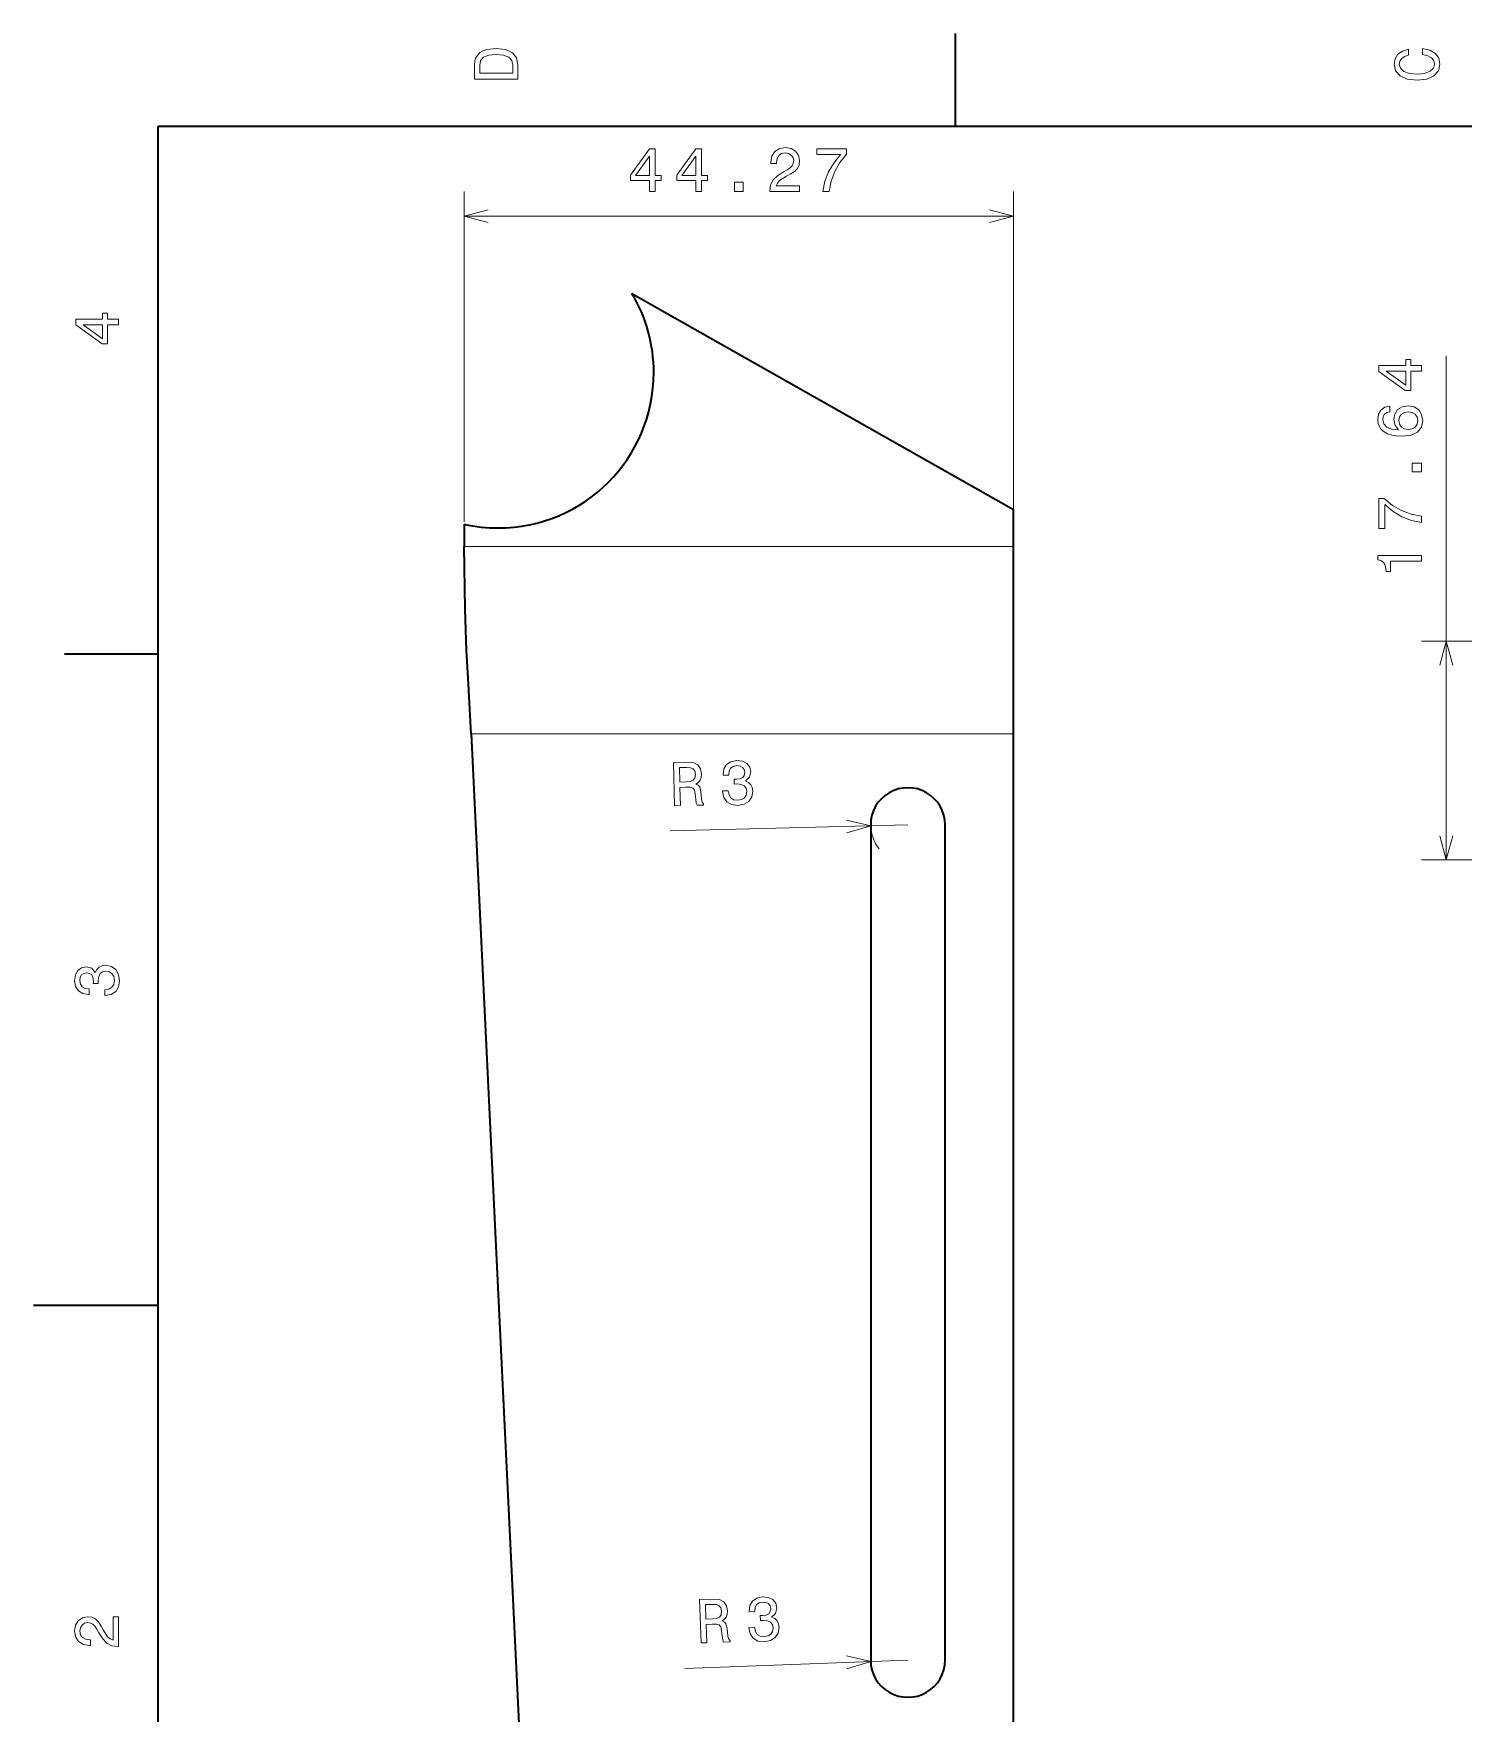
# Model space of a CAD drawing. Extents: x 0 to 297, y 0 to 210.
# Drawn here: x 0 to 115.2, y 72.1 to 207.5 of the extents above; entities that cross this region are included whole.
import ezdxf

# ---------------------------------------------------------------- set-up
doc = ezdxf.new("R2010")
doc.units = 0

msp = doc.modelspace()

# ---------------------------------------------------------------- linework, layer by layer
at = {"color": 7, "lineweight": 35, "ltscale": 0.1875}
for p, q in [((74.300003, 200), (74.300003, 207.5)), ((10, 157.5), (2.5, 157.5))]:
    msp.add_line(p, q, dxfattribs=at)
at = {"color": 7, "lineweight": 35}
for p, q in [((287, 200), (10, 200)), ((10, 200), (10, 10)), ((48.219421, 186.561218), (78.9562, 169.161179)), ((35.267235, 151.078308), (39.224873, 69.0783)), ((78.9562, 69.0783), (78.9562, 151.078308)), ((67.4562, 143.728302), (67.4562, 76.428299)), ((73.4562, 76.428299), (73.4562, 143.728302))]:
    msp.add_line(p, q, dxfattribs=at)
at = {"color": 7, "lineweight": 13}
for p, q in [((34.688068, 168.161194), (34.688068, 194.785385)), ((78.9562, 168.161194), (78.9562, 194.785385)), ((34.688068, 192.785385), (78.9562, 192.785385)), ((113.844833, 140.907166), (113.844833, 181.528198)), ((34.688068, 166.161194), (78.9562, 166.161194)), ((35.267235, 151.078308), (78.9562, 151.078308))]:
    msp.add_line(p, q, dxfattribs=at)
at = {"color": 7, "lineweight": 35, "ltscale": 0.045039}
msp.add_line((34.688068, 167.962769), (34.688068, 166.161194), dxfattribs=at)
at = {"color": 7, "lineweight": 35, "ltscale": 0.075}
msp.add_line((78.9562, 166.161194), (78.9562, 169.161179), dxfattribs=at)
at = {"color": 7, "lineweight": 35, "ltscale": 0.377072}
msp.add_line((78.9562, 151.078308), (78.9562, 166.161194), dxfattribs=at)
at = {"color": 7, "lineweight": 13, "ltscale": 0.229368}
for p, q in [((121.019547, 158.54808), (111.844833, 158.54808)), ((121.019547, 140.907166), (111.844833, 140.907166))]:
    msp.add_line(p, q, dxfattribs=at)
at = {"color": 7, "lineweight": 13, "ltscale": 0.478785}
msp.add_line((70.4562, 143.728302), (51.310505, 143.261459), dxfattribs=at)
at = {"color": 7, "lineweight": 35, "ltscale": 0.25}
msp.add_line((10, 105), (0, 105), dxfattribs=at)
at = {"color": 7, "lineweight": 13, "ltscale": 0.45}
msp.add_line((70.4562, 76.428299), (52.468712, 75.757347), dxfattribs=at)
at = {"color": 7, "lineweight": 13}
for points in [[(35.533215, 204.994965), (35.533215, 203.829971), (39.033215, 203.829971), (39.033215, 204.994965), (38.922264, 205.544678), (38.584366, 205.953171), (38.034657, 206.205338), (37.283215, 206.296112), (36.516644, 206.215424), (36.21405, 206.114563), (35.971977, 205.973343), (35.644165, 205.56485), (35.563473, 205.297562)], [(35.951801, 204.959656), (36.027451, 205.342941), (36.259438, 205.605194), (36.672985, 205.761536), (37.283215, 205.811966), (37.873272, 205.756485), (38.286816, 205.600143), (38.533936, 205.332855), (38.614628, 204.959656), (38.614628, 204.298996), (35.951801, 204.298996)], [(111.93206, 205.817017), (112.35569, 205.716141), (112.658287, 205.549713), (112.844887, 205.317734), (112.905403, 205.045395), (112.814629, 204.71759), (112.54229, 204.460388), (112.098488, 204.28891), (111.483215, 204.233429), (110.872986, 204.28891), (110.424141, 204.455338), (110.151802, 204.71254), (110.055984, 205.045395), (110.106415, 205.287476), (110.247627, 205.494247), (110.474571, 205.655624), (110.787247, 205.766571), (110.787247, 206.245682), (110.308144, 206.094391), (109.94503, 205.832138), (109.718086, 205.474075), (109.637398, 205.045395), (109.763474, 204.510818), (110.116501, 204.10231), (110.696472, 203.840057), (111.483215, 203.749283), (112.269958, 203.840057), (112.84993, 204.10231), (113.208, 204.510818), (113.329041, 205.045395), (113.233215, 205.51442), (112.965927, 205.892654), (112.527161, 206.159943), (111.93206, 206.301163)], [(49.627464, 194.785385), (50.081356, 194.785385), (50.081356, 195.652817), (50.580635, 195.652817), (50.580635, 196.056274), (50.081356, 196.056274), (50.081356, 198.209732), (49.622421, 198.209732), (48.089279, 196.096619), (48.089279, 195.652817), (49.627464, 195.652817)], [(53.363487, 194.785385), (53.817379, 194.785385), (53.817379, 195.652817), (54.316658, 195.652817), (54.316658, 196.056274), (53.817379, 196.056274), (53.817379, 198.209732), (53.358444, 198.209732), (51.825302, 196.096619), (51.825302, 195.652817), (53.363487, 195.652817)], [(59.32761, 194.785385), (61.733231, 194.785385), (61.733231, 195.219101), (59.831932, 195.219101), (59.93784, 195.456131), (60.119396, 195.652817), (60.679195, 196.010895), (60.976746, 196.162186), (61.309601, 196.379044), (61.546631, 196.63121), (61.682796, 196.928757), (61.733231, 197.266647), (61.647495, 197.690277), (61.410461, 198.023132), (61.047348, 198.234955), (60.578331, 198.310608), (60.094181, 198.224869), (59.726025, 197.987839), (59.488991, 197.609589), (59.408302, 197.110306), (59.408302, 197.039703), (59.867233, 197.039703), (59.867233, 197.080048), (59.912624, 197.422989), (60.04879, 197.675156), (60.265648, 197.836533), (60.553116, 197.892014), (60.845619, 197.841583), (61.062481, 197.7155), (61.20369, 197.518814), (61.254124, 197.271698), (61.218819, 197.039703), (61.123001, 196.843018), (60.961617, 196.671555), (60.739716, 196.520248), (60.442162, 196.358871), (59.947929, 196.046188), (59.599945, 195.713333), (59.393173, 195.309875), (59.32761, 194.800522)], [(63.59317, 194.785385), (64.102539, 194.785385), (64.268967, 195.617523), (64.56147, 196.39418), (64.975014, 197.115356), (65.514641, 197.791153), (65.514641, 198.209732), (63.114067, 198.209732), (63.114067, 197.750809), (65.030487, 197.750809), (64.475739, 197.069962), (64.057144, 196.358871), (63.764641, 195.602386)], [(48.512913, 196.056274), (49.627464, 197.624725), (49.627464, 196.056274)], [(52.248936, 196.056274), (53.363487, 197.624725), (53.363487, 196.056274)], [(56.474152, 194.785385), (57.170116, 194.785385), (57.170116, 195.536819), (56.474152, 195.536819)], [(6.833213, 184.02739), (6.833213, 184.481277), (5.965778, 184.481277), (5.965778, 184.98056), (5.56232, 184.98056), (5.56232, 184.481277), (3.408862, 184.481277), (3.408862, 184.022339), (5.521974, 182.489197), (5.965778, 182.489197), (5.965778, 184.02739)], [(5.56232, 182.912827), (3.993876, 184.02739), (5.56232, 184.02739)], [(111.844833, 180.287567), (111.844833, 180.741455), (110.977402, 180.741455), (110.977402, 181.240723), (110.573944, 181.240723), (110.573944, 180.741455), (108.420486, 180.741455), (108.420486, 180.282516), (110.5336, 178.749374), (110.977402, 178.749374), (110.977402, 180.287567)], [(110.573944, 179.173004), (109.005493, 180.287567), (110.573944, 180.287567)], [(109.287918, 177.484528), (108.87941, 177.388718), (108.576828, 177.166809), (108.385178, 176.823868), (108.319611, 176.380066), (108.354919, 176.08252), (108.450745, 175.825317), (108.607086, 175.598373), (108.828979, 175.406723), (109.106354, 175.255432), (109.44426, 175.14447), (109.842667, 175.073868), (110.291519, 175.053696), (111.00766, 175.134399), (111.527115, 175.381516), (111.839783, 175.779922), (111.945694, 176.324585), (111.854919, 176.813782), (111.617889, 177.186981), (111.24469, 177.429062), (110.77063, 177.514801), (110.291519, 177.429062), (109.92337, 177.197067), (109.691376, 176.839005), (109.610687, 176.395203), (109.711548, 175.916092), (109.999008, 175.558014), (109.44426, 175.633667), (109.045837, 175.795059), (108.808807, 176.042175), (108.728119, 176.385117), (108.768463, 176.637268), (108.874374, 176.828918), (109.050888, 176.955002), (109.287918, 177.020554)], [(110.775665, 177.025604), (111.093399, 176.970123), (111.335464, 176.828918), (111.496857, 176.601974), (111.547287, 176.31955), (111.496857, 176.022003), (111.340515, 175.795059), (111.098434, 175.648804), (110.780716, 175.603409), (110.468033, 175.653839), (110.231003, 175.795059), (110.079697, 176.027039), (110.024231, 176.339722), (110.079697, 176.612061), (110.225952, 176.828918), (110.462982, 176.970123)], [(111.844833, 172.190155), (111.844833, 172.886124), (111.093399, 172.886124), (111.093399, 172.190155)], [(111.844833, 168.101105), (111.844833, 168.610474), (111.012695, 168.776901), (110.236038, 169.069412), (109.514862, 169.482956), (108.839066, 170.022583), (108.420486, 170.022583), (108.420486, 167.621994), (108.87941, 167.621994), (108.87941, 169.538422), (109.560257, 168.983673), (110.271347, 168.565079), (111.027832, 168.272583)], [(111.844833, 164.975311), (111.844833, 165.43425), (108.319611, 165.43425), (108.319611, 165.091309), (108.627258, 165.000534), (108.83403, 164.81897), (108.955063, 164.541595), (108.995407, 164.15831), (109.353485, 164.15831), (109.353485, 164.975311)], [(55.516823, 146.464371), (55.517681, 146.429077), (55.610153, 145.947052), (55.855965, 145.589813), (56.234707, 145.367004), (56.730885, 145.293335), (57.253136, 145.39183), (57.640984, 145.62326), (57.88446, 145.98233), (57.964149, 146.438293), (57.916561, 146.734772), (57.799744, 146.97406), (57.613693, 147.156189), (57.36837, 147.286407), (57.689445, 147.56665), (57.79483, 148.003067), (57.709618, 148.39447), (57.485569, 148.686646), (57.128098, 148.864594), (56.642494, 148.918335), (56.190704, 148.826599), (55.848236, 148.596283), (55.629963, 148.237823), (55.565773, 147.767105), (55.566631, 147.731812), (56.015343, 147.742767), (56.047813, 148.066406), (56.173241, 148.301529), (56.381554, 148.447861), (56.677784, 148.505524), (56.940937, 148.471588), (57.135105, 148.370392), (57.255245, 148.201782), (57.306274, 147.970978), (57.266922, 147.722824), (57.149979, 147.553497), (56.940685, 147.44751), (56.654045, 147.410248), (56.457291, 147.410492), (56.467003, 147.012192), (56.713806, 147.028305), (57.032539, 146.990662), (57.272453, 146.875458), (57.418415, 146.682251), (57.475101, 146.426361), (57.426773, 146.132599), (57.285851, 145.912231), (57.057251, 145.770447), (56.750809, 145.717575), (56.431953, 145.760254), (56.196342, 145.905853), (56.044231, 146.144287), (55.980659, 146.475677)], [(51.655006, 145.270447), (52.123886, 145.281891), (52.087868, 146.759109), (52.566833, 146.770782), (52.92012, 146.764282), (53.143677, 146.699097), (53.268738, 146.535675), (53.326408, 146.239441), (53.362679, 145.786285), (53.400185, 145.489563), (53.464989, 145.31459), (53.99437, 145.327484), (53.992035, 145.423279), (53.872631, 145.56163), (53.825905, 145.822815), (53.776844, 146.386627), (53.680931, 146.803009), (53.561775, 146.931259), (53.377937, 147.022629), (53.57653, 147.153595), (53.713398, 147.333496), (53.79874, 147.557541), (53.822472, 147.825485), (53.741562, 148.247284), (53.53215, 148.559982), (53.194725, 148.743454), (52.739372, 148.797943), (51.569687, 148.769409)], [(52.618736, 148.36618), (52.927017, 148.343445), (53.146149, 148.25293), (53.286575, 148.079788), (53.338715, 147.803604), (53.295425, 147.509949), (53.163605, 147.33017), (52.933899, 147.233765), (52.616882, 147.200806), (52.077415, 147.187653), (52.049019, 148.352295)], [(5.73379, 129.979111), (5.769093, 129.979111), (6.253242, 130.059799), (6.616354, 130.296829), (6.848343, 130.670029), (6.934078, 131.164276), (6.848343, 131.688766), (6.626441, 132.082138), (6.273415, 132.334305), (5.819525, 132.425079), (5.521974, 132.384735), (5.279899, 132.273788), (5.0933, 132.092224), (4.957133, 131.850143), (4.684798, 132.177963), (4.251081, 132.293961), (3.857709, 132.218307), (3.560158, 132.00145), (3.373559, 131.648422), (3.307997, 131.164276), (3.388689, 130.710388), (3.610591, 130.362396), (3.963617, 130.135452), (4.432637, 130.059799), (4.46794, 130.059799), (4.46794, 130.508652), (4.145173, 130.548996), (3.913184, 130.680115), (3.771974, 130.891937), (3.721542, 131.189484), (3.761888, 131.451736), (3.867795, 131.643372), (4.039265, 131.759369), (4.271254, 131.804764), (4.518372, 131.759369), (4.684798, 131.638336), (4.785663, 131.426514), (4.815922, 131.139053), (4.810879, 130.942368), (5.209294, 130.942368), (5.199208, 131.189484), (5.244596, 131.507217), (5.365634, 131.744247), (5.56232, 131.885452), (5.819525, 131.935883), (6.112032, 131.880417), (6.328891, 131.734161), (6.465058, 131.502167), (6.510447, 131.194534), (6.460014, 130.876801), (6.308718, 130.644821), (6.066643, 130.498566), (5.73379, 130.443085)], [(53.787655, 77.807938), (54.256348, 77.825424), (54.201267, 79.302063), (54.680042, 79.319916), (55.033386, 79.317963), (55.257767, 79.255676), (55.384922, 79.093872), (55.446411, 78.798409), (55.488529, 78.345779), (55.529858, 78.049561), (55.596916, 77.875427), (56.126083, 77.895164), (56.122513, 77.990921), (56.001335, 78.127708), (55.951244, 78.388268), (55.894913, 78.951401), (55.793633, 79.366501), (55.672829, 79.49321), (55.487831, 79.582199), (55.684719, 79.715714), (55.819252, 79.897369), (55.901695, 80.122498), (55.92197, 80.390732), (55.835625, 80.811432), (55.622192, 81.121414), (55.282425, 81.300522), (54.826408, 81.349121), (53.657188, 81.305504)], [(57.633739, 79.05159), (57.635056, 79.016312), (57.733738, 78.535507), (57.984138, 78.18148), (58.365726, 77.963562), (58.862816, 77.896317), (59.383751, 78.001541), (59.768578, 78.237946), (60.007404, 78.600128), (60.0812, 79.057083), (60.029793, 79.352928), (59.909897, 79.590698), (59.721508, 79.770401), (59.474525, 79.897446), (59.791958, 80.181808), (59.891701, 80.619553), (59.801445, 81.009834), (59.573647, 81.299088), (59.213909, 81.472404), (58.727654, 81.519875), (58.277084, 81.422318), (57.937614, 81.187599), (57.723988, 80.826355), (57.665874, 80.354843), (57.667191, 80.319565), (58.115723, 80.336304), (58.144012, 80.660339), (58.266396, 80.897064), (58.472801, 81.046066), (58.768265, 81.107559), (59.031837, 81.077011), (59.227295, 80.978317), (59.349598, 80.811295), (59.403603, 80.581161), (59.367455, 80.33252), (59.252708, 80.161697), (59.0448, 80.053009), (58.758659, 80.012054), (58.561924, 80.009766), (58.576775, 79.611626), (58.823345, 79.63092), (59.14254, 79.597397), (59.383919, 79.485283), (59.532364, 79.293999), (59.592346, 79.038849), (59.547813, 78.744476), (59.409744, 78.522324), (59.182995, 78.377602), (58.877262, 78.320778), (58.55788, 78.359329), (58.320412, 78.501877), (58.165237, 78.738327), (58.097393, 79.068878)], [(6.833213, 77.519447), (6.833213, 79.925072), (6.399496, 79.925072), (6.399496, 78.023773), (6.162464, 78.129684), (5.965778, 78.311241), (5.607709, 78.871033), (5.456412, 79.168587), (5.239553, 79.501442), (4.987392, 79.738472), (4.689842, 79.874641), (4.351945, 79.925072), (3.928314, 79.839333), (3.595461, 79.602303), (3.383646, 79.239189), (3.307997, 78.770172), (3.393732, 78.286018), (3.630764, 77.91787), (4.009006, 77.680832), (4.508286, 77.600143), (4.578891, 77.600143), (4.578891, 78.059074), (4.538545, 78.059074), (4.195605, 78.104462), (3.943444, 78.240631), (3.782061, 78.457489), (3.726585, 78.744957), (3.777017, 79.03746), (3.903098, 79.254318), (4.099784, 79.395531), (4.346902, 79.445961), (4.578891, 79.41066), (4.775577, 79.314842), (4.947046, 79.153458), (5.098343, 78.931557), (5.259727, 78.634003), (5.572406, 78.139771), (5.90526, 77.791786), (6.308718, 77.585014), (6.818084, 77.519447)], [(54.711353, 80.915855), (55.019905, 80.897079), (55.240181, 80.80941), (55.382835, 80.638092), (55.43853, 80.362602), (55.39904, 80.06842), (55.269547, 79.886955), (55.0411, 79.78759), (54.724541, 79.750549), (54.185287, 79.730438), (54.141861, 80.894608)]]:
    msp.add_lwpolyline(points, close=True, dxfattribs=at)
for points in [[(36.619919, 193.303024), (34.688068, 192.785385), (36.619919, 192.267746)], [(77.024353, 192.267746), (78.9562, 192.785385), (77.024353, 193.303024)], [(114.362473, 156.616226), (113.844833, 158.54808), (113.327194, 156.616226)], [(65.538429, 143.090607), (67.457092, 143.655182), (65.513199, 144.125565)], [(113.327194, 142.83902), (113.844833, 140.907166), (114.362473, 142.83902)], [(65.547073, 75.727188), (67.458282, 76.316475), (65.508484, 76.761749)]]:
    msp.add_lwpolyline(points, dxfattribs=at)
at = {"color": 7, "lineweight": 35}
msp.add_lwpolyline([(35.267235, 151.078308), (35.007385, 155.546234), (34.895123, 157.778839), (34.765827, 161.128662), (34.688068, 166.161194)], dxfattribs=at)
for centre, radius, start, end in [((37.50671, 180.178909), 12.469806, 359.998627, 30.785189), ((37.430912, 180.214752), 12.555258, 257.381291, 270.074863), ((70.4562, 143.728302), 3, 0, 180.000005), ((70.4562, 76.428299), 3, 179.999995, 360)]:
    msp.add_arc(centre, radius, start, end, dxfattribs=at)
at = {"color": 7, "lineweight": 13}
msp.add_arc((70.4562, 143.728302), 3, 181.39681, 219.593987, dxfattribs=at)
at = {"color": 7, "lineweight": 35}
msp.add_ellipse((37.447186, 180.162003), major_axis=(12.051296, 3.436565), ratio=0.997481, start_param=4.4352755215, end_param=6.0060594125, dxfattribs=at)

doc.saveas('drawing.dxf')
